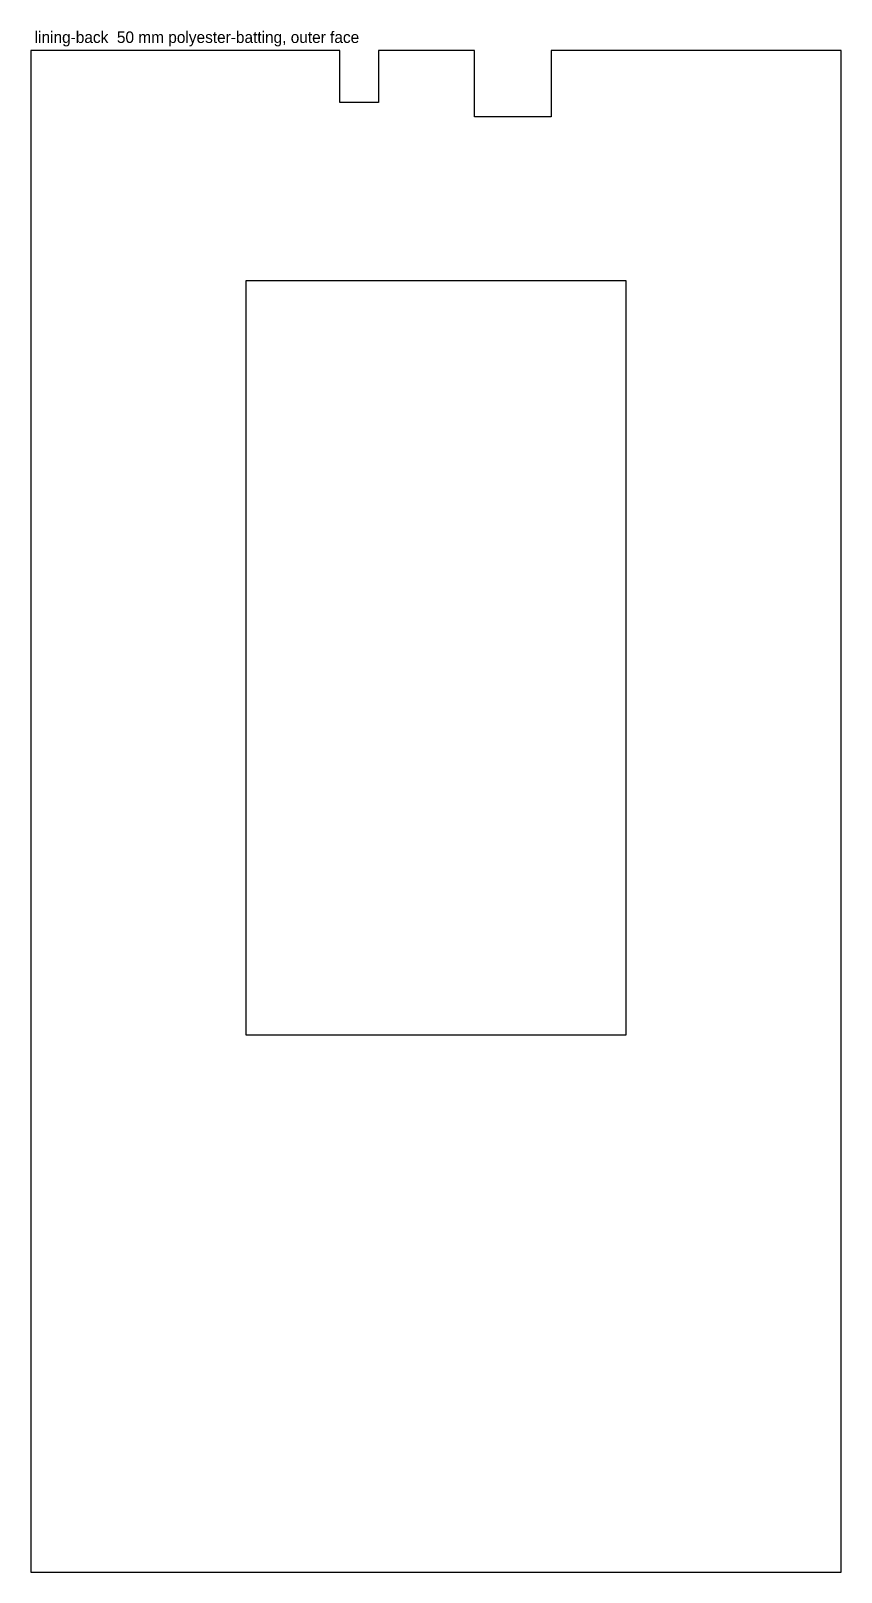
# Model space of a CAD drawing. Header units: millimetres. Extents: x 0 to 422, y 0 to 803.
import ezdxf

# ---------------------------------------------------------------- set-up
doc = ezdxf.new("R2010")
doc.units = ezdxf.units.MM
for name, color, linetype in [('CUT_INSIDE', 5, 'Continuous'), ('CUT_OUTSIDE', 1, 'Continuous'), ('NOTES', 7, 'Continuous')]:
    doc.layers.add(name, color=color, linetype=linetype)

msp = doc.modelspace()

# ---------------------------------------------------------------- linework, layer by layer
at = {"layer": 'CUT_INSIDE'}
msp.add_lwpolyline([(310, 673), (112, 673), (112, 280), (310, 280), (310, 673)], close=True, dxfattribs=at)
at = {"layer": 'CUT_OUTSIDE'}
msp.add_lwpolyline([(161, 793), (0, 793), (0, 0), (422, 0), (422, 793), (271, 793), (271, 758.5), (231, 758.5), (231, 793), (181, 793), (181, 766), (161, 766), (161, 793)], close=True, dxfattribs=at)

# ---------------------------------------------------------------- texts
at = {"layer": 'NOTES'}
msp.add_text('lining-back  50 mm polyester-batting, outer face', height=6, dxfattribs=at).set_placement((2, 797))

doc.saveas('drawing.dxf')
